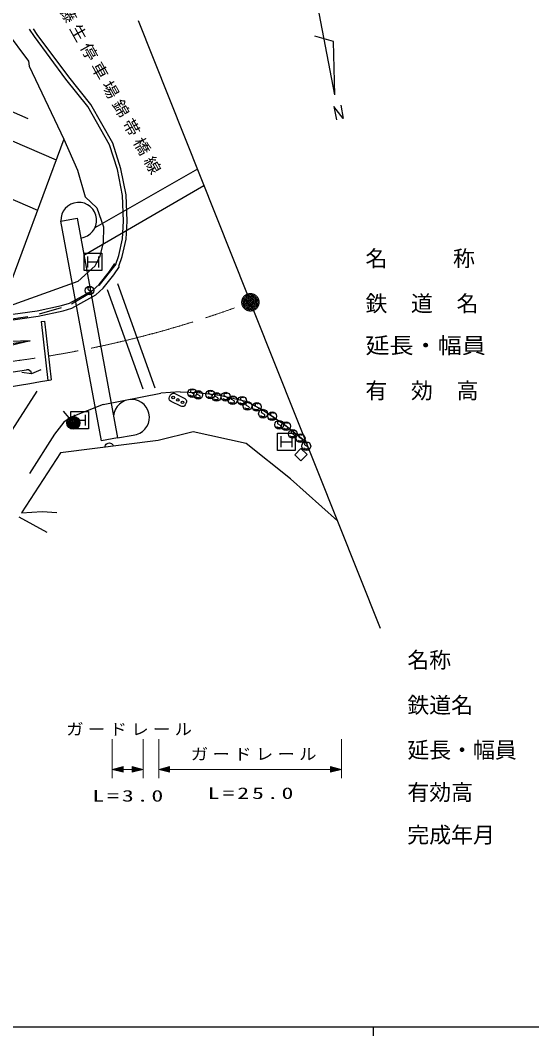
# Model space of a CAD drawing. Units: millimetres, scale not verified. Extents: x 40000 to 680000, y 20000 to 380000.
# Drawn here: x 327729 to 386111, y 204000 to 320060 of the extents above; entities that cross this region are included whole.
import ezdxf
from ezdxf.enums import TextEntityAlignment as Align

# ---------------------------------------------------------------- set-up
doc = ezdxf.new("R2010")
doc.units = ezdxf.units.MM
doc.header["$LTSCALE"] = 1000
doc.linetypes.add('CHAIN', pattern=[18.5, 12, -1.5, 3.5, -1.5])
for name, color, linetype, lineweight in [('M-BGD', 7, 'Continuous', 25), ('M-BMK', 2, 'CHAIN', 13), ('M-STR-HTXT', 7, 'Continuous', 13), ('M-TTL-BAND', 7, 'Continuous', 25)]:
    doc.layers.add(name, color=color, linetype=linetype, lineweight=lineweight)
doc.styles.add('ＭＳ ゴシック', font='')
doc.styles.get('ＭＳ ゴシック').set_extended_font_data('MS Gothic')

# ---------------------------------------------------------------- blocks, each defined once
blk = doc.blocks.new('BUHIN3')
at = {"color": 7, "linetype": 'Continuous', "lineweight": 25}
for p, q in [((-366, 805), (-805, -366)), ((-585, 219), (585, -219)), ((805, 366), (366, -805))]:
    blk.add_line(p, q, dxfattribs=at)
blk.add_lwpolyline([(-1287, -585), (-585, 1287), (1287, 585), (585, -1287)], close=True, dxfattribs=at)
blk = doc.blocks.new('BUHIN10')
at = {"color": 7, "linetype": 'Continuous', "lineweight": 25}
for radius in [746, 660, 574, 484, 398, 292, 202, 116, 22.5]:
    blk.add_circle((0, 0), radius, dxfattribs=at)
blk = doc.blocks.new('BUHIN5')
at = {"color": 7, "linetype": 'Continuous', "lineweight": 13}
for points in [[(0, 0), (1061, -731), (1280, -146)], [(240, -90), (1174, -206), (1021, -616)], [(357, -134), (1114, -234), (993, -556)], [(477, -179), (1053, -261), (966, -495)], [(594, -223), (993, -289), (938, -435)]]:
    blk.add_lwpolyline(points, close=True, dxfattribs=at)
for points in [[(120, -45), (1234, -179), (1048, -676), (123, -46)], [(922, -345), (714, -268), (933, -316), (911, -375), (714, -268)]]:
    blk.add_lwpolyline(points, dxfattribs=at)
blk = doc.blocks.new('BUHIN6')
at = {"color": 7, "linetype": 'Continuous', "lineweight": 13}
for points in [[(0, 0), (-1061, 731), (-1280, 146)], [(-240, 90), (-1174, 206), (-1021, 616)], [(-357, 134), (-1114, 234), (-993, 556)], [(-477, 179), (-1053, 261), (-966, 495)], [(-594, 223), (-993, 289), (-938, 435)]]:
    blk.add_lwpolyline(points, close=True, dxfattribs=at)
for points in [[(-120, 45), (-1234, 179), (-1048, 676), (-123, 46)], [(-922, 345), (-714, 268), (-933, 316), (-911, 375), (-714, 268)]]:
    blk.add_lwpolyline(points, dxfattribs=at)
blk = doc.blocks.new('BUHIN67')
at = {"color": 7, "linetype": 'Continuous', "lineweight": 25}
blk.add_lwpolyline([(258, 248), (243, 285), (214, 315), (168, 343), (96, 370), (29, 376), (-36, 360), (-85, 320), (-108, 267), (-119, 231), (-118, 178), (-95, 140), (105, -104), (118, -156), (114, -222), (89, -276), (56, -315), (7, -344), (-73, -338), (-181, -298), (-225, -273), (-262, -236), (-286, -186), (-299, -120)], dxfattribs=at)
blk.add_circle((0, 0), 498, dxfattribs=at)

msp = doc.modelspace()

# ---------------------------------------------------------------- linework, layer by layer
at = {"layer": 'M-BGD'}
for p, q in [((363633, 311540), (358948, 336097)), ((341168, 320044), (353626, 288759)), ((326106, 318837), (328674, 315399)), ((329333, 318192), (328779, 319051)), ((329662, 318420), (329231, 319088)), ((332936, 313341), (329333, 318192)), ((333253, 313585), (329662, 318420)), ((363491, 317621), (361339, 318229)), ((363633, 311540), (363491, 317621)), ((328674, 315399), (328746, 314804)), ((328746, 314804), (332703, 306455)), ((335774, 310429), (333253, 313585)), ((335442, 310204), (332936, 313341)), ((323635, 310980), (328601, 308836)), ((337926, 305845), (335442, 310204)), ((338294, 306006), (335774, 310429)), ((364594, 308828), (363518, 310198)), ((363518, 310198), (363816, 308678)), ((364305, 310344), (364594, 308828)), ((322423, 308173), (331832, 304112)), ((332703, 306455), (325494, 287053)), ((332703, 306455), (334265, 302943)), ((338821, 302992), (337926, 305845)), ((339210, 303091), (338294, 306006)), ((334265, 302943), (335149, 299881)), ((347942, 303032), (336243, 296327)), ((339400, 300053), (338821, 302992)), ((339799, 300100), (339210, 303091)), ((320000, 302561), (329700, 298374)), ((334989, 293205), (348679, 301181)), ((335149, 299881), (336457, 298617)), ((339521, 297109), (339400, 300053)), ((339921, 297105), (339799, 300100)), ((336457, 298617), (337221, 296457)), ((332357, 297104), (334209, 297445)), ((334209, 297445), (338831, 272324)), ((336979, 271983), (332357, 297104)), ((337221, 296457), (337168, 294629)), ((339402, 295096), (339521, 297109)), ((339799, 295040), (339921, 297105)), ((338965, 293162), (339402, 295096)), ((339350, 293054), (339799, 295040)), ((337168, 294629), (336770, 292979)), ((336275, 291996), (336770, 292979)), ((338597, 292080), (338965, 293162)), ((338976, 291951), (339350, 293054)), ((334278, 290186), (336275, 291996)), ((338615, 292204), (336699, 289743)), ((336717, 289878), (337912, 291332)), ((337912, 291332), (338533, 292267)), ((338419, 290956), (339058, 291918)), ((334278, 290186), (325494, 287053)), ((337176, 289444), (338419, 290956)), ((333350, 287723), (335960, 289186)), ((335960, 289186), (336717, 289878)), ((336331, 288672), (337176, 289444)), ((341751, 277892), (337689, 289268)), ((338815, 289993), (343080, 278047)), ((335895, 288972), (333583, 287631)), ((333599, 287140), (336331, 288672)), ((353989, 287848), (353996, 287830)), ((325753, 286307), (329638, 286868)), ((329638, 286868), (332441, 287446)), ((329747, 286248), (332625, 286844)), ((332391, 287182), (329898, 286453)), ((332441, 287446), (333350, 287723)), ((332625, 286844), (333599, 287140)), ((354366, 286900), (368827, 250586)), ((325843, 285684), (329747, 286248)), ((328593, 286179), (325973, 285782)), ((330107, 285615), (330504, 285660)), ((330107, 285615), (330870, 278907)), ((330504, 285660), (331264, 278980)), ((323897, 282708), (328844, 283437)), ((328844, 283437), (326634, 283344)), ((328844, 283437), (326701, 282889)), ((325088, 279600), (328451, 280104)), ((329023, 279659), (327892, 279788)), ((330066, 280119), (329023, 279659)), ((329019, 279684), (329023, 279659)), ((329602, 277660), (324390, 269561)), ((337182, 276145), (343769, 277449)), ((345996, 277605), (343769, 277449)), ((345996, 277605), (347978, 277525)), ((347978, 277525), (350451, 277230)), ((350451, 277230), (353459, 276522)), ((353459, 276522), (355347, 275589)), ((333297, 274636), (332654, 275402)), ((337182, 276145), (333551, 274685)), ((355347, 275589), (357935, 273805)), ((332690, 274139), (331621, 272752)), ((333551, 274685), (332690, 274139)), ((331621, 272752), (328776, 268250)), ((347460, 273036), (343455, 272025)), ((353531, 271676), (347460, 273036)), ((357935, 273805), (360354, 271862)), ((343455, 272025), (332300, 270630)), ((338831, 272324), (336979, 271983)), ((338831, 272324), (340611, 272629)), ((358567, 267645), (353531, 271676)), ((332300, 270630), (327853, 263764)), ((359054, 270406), (359743, 271122)), ((359743, 271122), (360461, 270430)), ((360461, 270430), (359773, 269715)), ((359773, 269715), (359054, 270406)), ((363947, 262840), (358567, 267645)), ((327853, 263764), (330221, 263922)), ((330221, 263922), (331909, 263807)), ((327554, 263290), (330763, 261546))]:
    msp.add_line(p, q, dxfattribs=at)
for points in [[(270427, 274887), (275409, 275098), (280401, 275313), (285383, 275534), (290377, 275765), (295360, 276000), (300351, 276236), (305332, 276472), (310323, 276714), (314248, 276931), (318178, 277209), (320906, 277461), (323638, 277775), (326223, 278131), (328806, 278549), (330035, 278762), (331264, 278980)], [(337381, 271266), (337407, 271385), (337454, 271489), (337535, 271610), (337636, 271683), (337749, 271733), (337903, 271752), (338023, 271732), (338140, 271686), (338250, 271589), (338322, 271499), (338374, 271390)]]:
    msp.add_lwpolyline(points, dxfattribs=at)
msp.add_lwpolyline([(345388, 277397), (346502, 276829), (346604, 276754), (346666, 276678), (346701, 276559), (346709, 276454), (346666, 276324), (346552, 276102), (346469, 275993), (346383, 275935), (346276, 275900), (346168, 275899), (346048, 275938), (344934, 276506), (344832, 276580), (344777, 276659), (344735, 276775), (344731, 276878), (344770, 277010), (344884, 277233), (344968, 277342), (345053, 277399), (345167, 277436), (345275, 277438)], close=True, dxfattribs=at)
for centre in [(345184, 276940), (345718, 276667), (346253, 276395)]:
    msp.add_circle(centre, 150, dxfattribs=at)
for centre, radius, start, end in [((334397, 297207), 2044, 276.41016, 182.89771), ((328525, 279610), 500, 8.53418, 98.53418), ((340414, 274673), 2054, 275.50977, 175.12256)]:
    msp.add_arc(centre, radius, start, end, dxfattribs=at)
at = {"layer": 'M-BMK'}
for centre, radius in [((353996, 287830), 1000), ((353996, 287830), 875), ((353996, 287830), 750), ((353996, 287830), 625), ((353996, 287830), 500), ((353996, 287830), 375), ((353996, 287825), 250), ((353996, 287830), 125)]:
    msp.add_circle(centre, radius, dxfattribs=at)
for start, end in [(290.68089, 290.68106), (272.80321, 290.20374)]:
    msp.add_arc((311609, 400115), 120000, start, end, dxfattribs=at)
at = {"layer": 'M-STR-HTXT'}
for p, q in [((338226, 237881), (338226, 233442)), ((341751, 233442), (341751, 237881)), ((343529, 237881), (343529, 233442)), ((364382, 233442), (364382, 237881)), ((338226, 234442), (341751, 234442)), ((343529, 234442), (364382, 234442))]:
    msp.add_line(p, q, dxfattribs=at)
at = {"layer": 'M-TTL-BAND'}
for p, q in [((40000, 205000), (579000, 205000)), ((368000, 205000), (368000, 204000))]:
    msp.add_line(p, q, dxfattribs=at)

# ---------------------------------------------------------------- block references
at = {"layer": 'M-BGD', "rotation": 20.54541}
for name, p in [('BUHIN3', (336030, 292446)), ('BUHIN67', (335631, 289173)), ('BUHIN67', (347341, 277452)), ('BUHIN67', (348045, 277244)), ('BUHIN67', (349423, 277293)), ('BUHIN67', (350114, 277008)), ('BUHIN67', (351175, 277039)), ('BUHIN67', (351974, 276645)), ('BUHIN67', (353049, 276576)), ('BUHIN67', (353662, 275980)), ('BUHIN67', (354723, 275867)), ('BUHIN3', (334509, 274353)), ('BUHIN67', (355438, 275096)), ('BUHIN67', (356491, 274801)), ('BUHIN10', (333779, 274062)), ('BUHIN67', (357274, 273838)), ('BUHIN67', (358063, 273660)), ('BUHIN3', (358092, 271885)), ('BUHIN67', (358830, 272780)), ('BUHIN67', (359734, 272285)), ('BUHIN67', (360381, 271399))]:
    msp.add_blockref(name, p, dxfattribs=at)
at = {"layer": 'M-STR-HTXT', "rotation": 20.54541}
for name, p in [('BUHIN5', (338226, 234442)), ('BUHIN6', (341751, 234442)), ('BUHIN5', (343529, 234442)), ('BUHIN6', (364382, 234442))]:
    msp.add_blockref(name, p, dxfattribs=at)

# ---------------------------------------------------------------- texts
at = {"layer": 'M-BGD', "style": 'ＭＳ ゴシック', "width": 1.1}
msp.add_text('延長・幅員', height=1833, dxfattribs=at).set_placement((367131, 281434), align=Align.BOTTOM_LEFT)
at = {"layer": 'M-BGD', "insert": (327151, 329904), "char_height": 1320, "attachment_point": 7, "rotation": 299.2, "style": 'ＭＳ ゴシック'}
msp.add_mtext('\\T1.25;\\W1.1;一般県道藤生停車場錦帯橋線', dxfattribs=at)
at = {"layer": 'M-BGD', "char_height": 1833, "attachment_point": 7, "style": 'ＭＳ ゴシック'}
for s, insert in [('\\T4;名称', (367131, 291720)), ('\\T2.08;鉄道名', (367131, 286565)), ('\\T2.08;有効高', (367131, 276605))]:
    msp.add_mtext(s, dxfattribs=dict(at, insert=insert))
at = {"layer": 'M-STR-HTXT', "char_height": 1320, "attachment_point": 7, "style": 'ＭＳ ゴシック'}
for s, insert in [('\\T1.25;\\W1.1;ガードレール', (332969, 238296)), ('\\T1.25;\\W1.1;ガードレール', (347190, 235452)), ('\\T1.25;\\W1.5;L=25.0', (349136, 231037)), ('\\T1.25;\\W1.5;L=3.0', (335963, 230738))]:
    msp.add_mtext(s, dxfattribs=dict(at, insert=insert))
at = {"layer": 'M-TTL-BAND', "style": 'ＭＳ ゴシック'}
for s, p in [('名称', (371912, 245475)), ('鉄道名', (371912, 240319)), ('延長・幅員', (371912, 235189)), ('有効高', (371912, 230360)), ('完成年月', (371912, 225485))]:
    msp.add_text(s, height=1833, dxfattribs=at).set_placement(p, align=Align.BOTTOM_LEFT)

doc.saveas('drawing.dxf')
